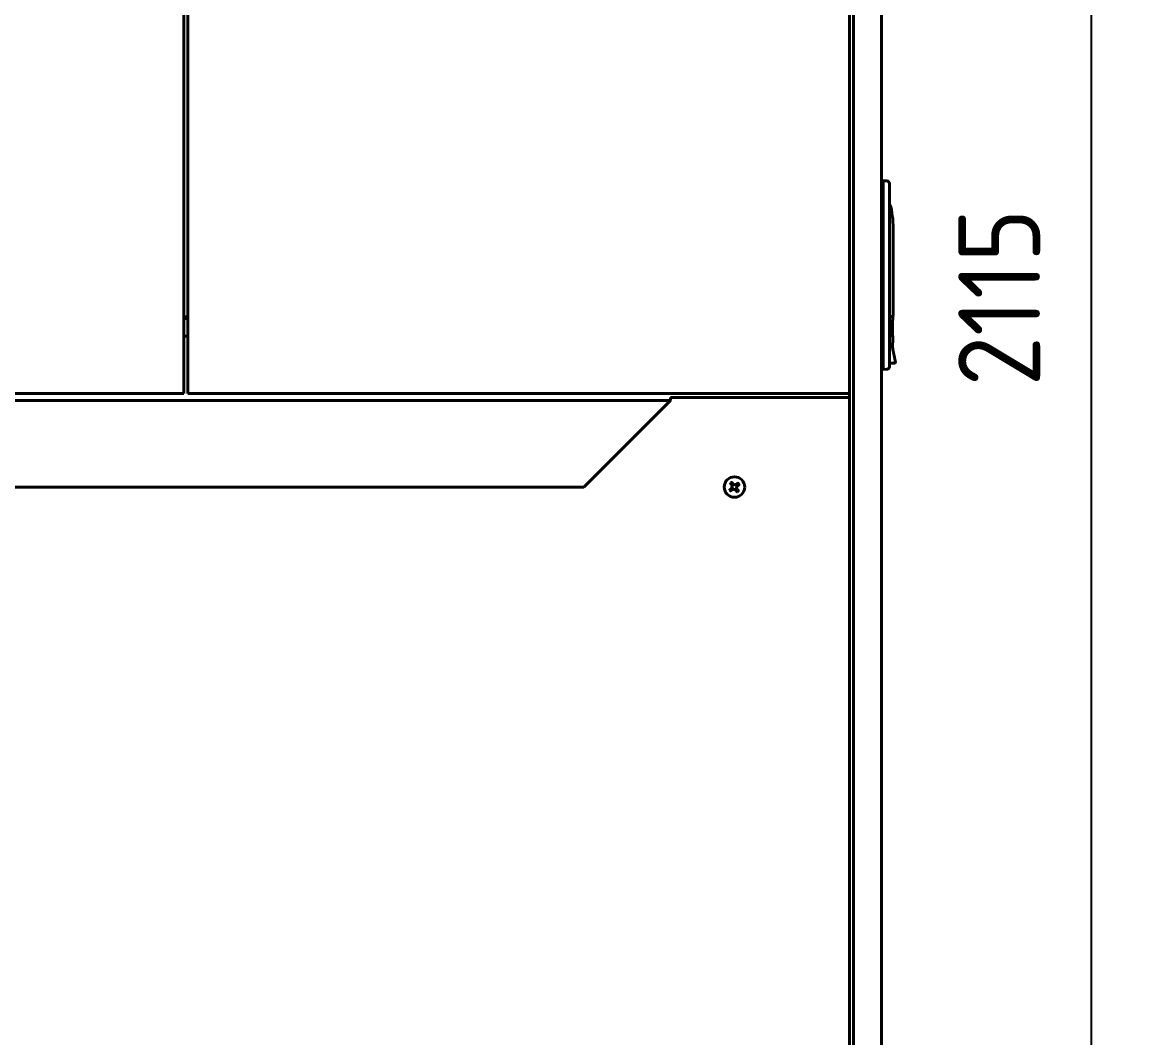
# Model space of a CAD drawing. Header units: millimetres. Extents: x 4969 to 37601, y -771 to 6478.
# Drawn here: x 19733 to 20608, y 2146 to 2939 of the extents above; entities that cross this region are included whole.
import ezdxf

# ---------------------------------------------------------------- set-up
doc = ezdxf.new("R2010")
doc.units = ezdxf.units.MM
doc.header["$LTSCALE"] = 7
doc.header["$MEASUREMENT"] = 0
doc.layers.get('0').update_dxf_attribs({"linetype": 'CONTINUOUS'})
doc.layers.get('Defpoints').update_dxf_attribs({"linetype": 'CONTINUOUS'})
doc.layers.add('가시적인 것(ISO)', color=3, linetype='CONTINUOUS', lineweight=40)
doc.styles.get("Standard").update_dxf_attribs({"font": 'ISOCP'})
doc.dimstyles.new('PS-20', dxfattribs={"dimscale": 20, "dimtxt": 3.2, "dimasz": 2.5, "dimexe": 2, "dimexo": 2.5, "dimgap": 2, "dimtad": 1, "dimtoh": 1, "dimrnd": 0.05, "dimzin": 12, "dimdsep": 46, "dimtxsty": 'Standard', "dimcen": 0, "dimclrt": 2, "dimazin": 3, "dimtfac": 1, "dimtofl": 0, "dimtmove": 0, "dimatfit": 3, "dimfxl": 0, "dimtolj": 1, "dimtzin": 0, "dimarcsym": 0})

# ---------------------------------------------------------------- blocks, each defined once
blk = doc.blocks.new('*D206')
at = {"color": 0, "lineweight": -2}
for p, q in [((20419.63, 3781.67), (20608.47, 3781.67)), ((20568.47, 1716.67), (20568.47, 3731.67)), ((20427.63, 1666.67), (20608.47, 1666.67))]:
    blk.add_line(p, q, dxfattribs=at)
at = {"color": 0}
for points in [[(20560.13, 3731.67), (20576.8, 3731.67), (20568.47, 3781.67)], [(20560.13, 1716.67), (20576.8, 1716.67), (20568.47, 1666.67)]]:
    blk.add_solid(points, dxfattribs=at)
at = {"layer": 'Defpoints', "color": 0}
for p in [(20369.63, 3781.67), (20568.47, 3781.67), (20377.63, 1666.67)]:
    blk.add_point(p, dxfattribs=at)
at = {"color": 2, "insert": (20496.46, 2724.17), "char_height": 64, "attachment_point": 5, "rotation": 90}
blk.add_mtext('\\A1;2115', dxfattribs=at)

msp = doc.modelspace()

# ---------------------------------------------------------------- linework, layer by layer
at = {"layer": '가시적인 것(ISO)'}
for p, q in [((19859.629, 2649.167), (19859.629, 3716.667)), ((19862.629, 3716.667), (19862.629, 2649.167)), ((20379.629, 2649.167), (20379.629, 3716.667)), ((20382.629, 1766.667), (20382.629, 3716.667)), ((20404.629, 3716.667), (20404.629, 1766.667)), ((20405.629, 2813.517), (20405.629, 2798.667)), ((20405.929, 2813.667), (20405.779, 2813.667)), ((20405.929, 2798.667), (20405.929, 2815.267)), ((20408.646, 2815.243), (20405.929, 2815.267)), ((20410.629, 2798.667), (20410.629, 2813.243)), ((20405.629, 2799.886), (20404.629, 2799.868)), ((20405.629, 2684.667), (20405.629, 2798.667)), ((20405.929, 2798.667), (20405.929, 2684.667)), ((20410.629, 2798.667), (20410.629, 2684.667)), ((20413.729, 2775.867), (20413.729, 2710.667)), ((19859.629, 2709.167), (19862.629, 2709.167)), ((19859.629, 2707.867), (19862.629, 2707.867)), ((20411.264, 2709.167), (20410.629, 2709.167)), ((20410.629, 2709.08), (20411.297, 2709.074)), ((20411.264, 2709.167), (20411.761, 2709.167)), ((20411.761, 2709.167), (20412.229, 2709.167)), ((20413.329, 2708.561), (20413.329, 2708.261)), ((19859.629, 2693.867), (19862.629, 2693.867)), ((20413.329, 2692.073), (20413.329, 2688.915)), ((20404.629, 2683.466), (20405.629, 2683.448)), ((20405.629, 2684.667), (20405.629, 2669.817)), ((20405.929, 2668.067), (20405.929, 2684.667)), ((20410.629, 2670.091), (20410.629, 2684.667)), ((20413.408, 2683.499), (20413.408, 2683.499)), ((20413.408, 2683.499), (20413.437, 2683.358)), ((20405.929, 2669.667), (20405.779, 2669.667)), ((20414.613, 2672.974), (20410.629, 2672.835)), ((20408.646, 2668.091), (20405.929, 2668.067)), ((18979.629, 2649.167), (19859.629, 2649.167)), ((20239.629, 2643.867), (19119.629, 2643.867)), ((19862.629, 2649.167), (20379.629, 2649.167)), ((20239.629, 2643.867), (20171.929, 2576.167)), ((20379.629, 2646.167), (20239.629, 2646.167)), ((20239.629, 2646.167), (20239.629, 2643.867)), ((20379.629, 2646.167), (20379.629, 2649.167)), ((20379.629, 1768.667), (20379.629, 2646.167)), ((20171.929, 2576.167), (19187.329, 2576.167)), ((20286.689, 2573.183), (20285.995, 2574.083)), ((20286.021, 2574.282), (20287.774, 2575.634)), ((20287.971, 2577.155), (20286.62, 2578.908)), ((20286.645, 2579.107), (20287.545, 2579.8)), ((20288.641, 2574.509), (20286.888, 2573.158)), ((20288.082, 2574.096), (20287.232, 2575.198)), ((20287.558, 2577.714), (20288.66, 2578.564)), ((20287.744, 2579.775), (20289.096, 2578.022)), ((20291.514, 2572.559), (20290.162, 2574.312)), ((20291.7, 2574.62), (20290.598, 2573.77)), ((20290.617, 2577.825), (20292.37, 2579.176)), ((20291.176, 2578.238), (20292.026, 2577.136)), ((20291.287, 2575.179), (20292.638, 2573.426)), ((20293.237, 2578.052), (20291.484, 2576.7)), ((20292.613, 2573.227), (20291.713, 2572.533)), ((20292.569, 2579.151), (20293.262, 2578.251))]:
    msp.add_line(p, q, dxfattribs=at)
msp.add_circle((20289.629, 2576.167), 8, dxfattribs=at)
msp.add_circle((20289.629, 2576.167), 8, dxfattribs=at)
for centre, radius, start, end in [((20405.779, 2813.517), 0.15, 90, 180), ((20408.629, 2813.243), 2, 0, 89.5), ((20318.527, 2775.867), 95.202, 0, 11.637031), ((20412.229, 2710.667), 1.5, 270, 0), ((20413.029, 2692.073), 0.3, 7.091297, 7.74024), ((20405.779, 2669.817), 0.15, 180, 270), ((20408.629, 2670.091), 2, 270.5, 0), ((20286.108, 2574.17), 0.142, 127.628657, 217.628657), ((20286.732, 2578.994), 0.142, 127.628657, 217.628657), ((20286.801, 2573.27), 0.142, 217.628657, 307.628657), ((20287.243, 2575.206), 0.0142, 127.628657, 217.628657), ((20287.632, 2579.688), 0.142, 37.628657, 127.628657), ((20287.566, 2577.703), 0.0142, 127.628657, 217.628657), ((20289.629, 2576.167), 1.93, 149.213318, 196.043995), ((20289.629, 2576.167), 1.93, 196.043995, 239.21332), ((20289.629, 2576.167), 1.93, 106.043995, 149.213318), ((20288.093, 2574.104), 0.0142, 217.628657, 307.628657), ((20289.629, 2576.167), 1.93, 239.213318, 286.043995), ((20288.668, 2578.553), 0.0142, 37.628657, 127.628657), ((20289.629, 2576.167), 1.93, 59.213318, 106.043995), ((20289.629, 2576.167), 1.93, 286.043993, 329.213318), ((20290.589, 2573.781), 0.0142, 217.628657, 307.628657), ((20289.629, 2576.167), 1.93, 16.043995, 59.213318), ((20291.165, 2578.23), 0.0142, 37.628657, 127.628657), ((20289.629, 2576.167), 1.93, 329.213318, 16.043995), ((20291.692, 2574.631), 0.0142, 307.628657, 37.628657), ((20292.015, 2577.127), 0.0142, 307.628657, 37.628657), ((20292.456, 2579.064), 0.142, 37.628657, 127.628657), ((20292.526, 2573.339), 0.142, 307.628657, 37.628657), ((20293.15, 2578.164), 0.142, 307.628657, 37.628657), ((20291.626, 2572.646), 0.142, 217.628657, 307.628657)]:
    msp.add_arc(centre, radius, start, end, dxfattribs=at)
for centre, major_axis, ratio, start_param, end_param in [((20412.98, 2684.278), (0.298, 0.035), 0.0040812, 0, 0.0111792), ((20423.364, 2685.501), (1.108, -10.101), 0.9993357, 4.7202947, 4.8054241), ((20423.364, 2685.501), (-1.108, 10.101), 0.9993357, 1.5787037, 1.6638293)]:
    msp.add_ellipse(centre, major_axis=major_axis, ratio=ratio, start_param=start_param, end_param=end_param, dxfattribs=at)
for points, knots in [([(20410.629, 2796.493), (20410.766, 2796.432), (20410.897, 2796.355), (20411.186, 2796.137), (20411.337, 2795.98), (20411.578, 2795.631), (20411.672, 2795.434), (20411.748, 2795.178), (20411.761, 2795.124), (20411.772, 2795.07)], [0.08368968, 0.08368968, 0.08368968, 0.08368968, 0.12849057, 0.12849057, 0.19221922, 0.19221922, 0.25594646, 0.25594646, 0.27242895, 0.27242895, 0.27242895, 0.27242895]), ([(20411.297, 2709.074), (20411.359, 2709.073), (20411.42, 2709.073), (20411.481, 2709.072), (20411.507, 2709.072), (20411.533, 2709.072), (20411.559, 2709.072), (20411.628, 2709.071), (20411.695, 2709.07), (20411.76, 2709.07), (20411.776, 2709.07), (20411.793, 2709.07), (20411.809, 2709.069), (20411.881, 2709.069), (20411.949, 2709.068), (20412.012, 2709.068), (20412.02, 2709.068), (20412.027, 2709.067), (20412.035, 2709.067), (20412.105, 2709.067), (20412.169, 2709.066), (20412.226, 2709.066), (20412.283, 2709.065), (20412.333, 2709.065), (20412.375, 2709.064), (20412.379, 2709.064), (20412.382, 2709.064), (20412.386, 2709.064), (20412.422, 2709.064), (20412.452, 2709.064), (20412.475, 2709.064), (20412.479, 2709.064), (20412.484, 2709.063), (20412.487, 2709.063), (20412.505, 2709.063), (20412.516, 2709.063), (20412.521, 2709.063)], [0, 0, 0, 0, 0.0993052, 0.0993052, 0.0993052, 0.1428571, 0.1428571, 0.1428571, 0.2565126, 0.2565126, 0.2565126, 0.2857143, 0.2857143, 0.2857143, 0.4132418, 0.4132418, 0.4132418, 0.4285714, 0.4285714, 0.4285714, 0.5714286, 0.5714286, 0.5714286, 0.7142857, 0.7142857, 0.7142857, 0.7266616, 0.7266616, 0.7266616, 0.8571429, 0.8571429, 0.8571429, 0.883636, 0.883636, 0.883636, 1, 1, 1, 1]), ([(20412.521, 2709.063), (20412.653, 2709.062), (20412.744, 2709.061), (20412.792, 2709.061), (20412.794, 2709.061), (20412.796, 2709.061), (20412.799, 2709.061), (20412.822, 2709.061), (20412.829, 2709.06), (20412.833, 2709.06)], [0, 0, 0, 0, 0.31768194, 0.31768194, 0.31768194, 0.33333333, 0.33333333, 0.33333333, 0.50000067, 0.50000067, 0.50000067, 0.50000067]), ([(20412.521, 2709.063), (20412.521, 2709.063), (20412.522, 2709.063), (20412.522, 2709.063), (20412.522, 2709.063), (20412.523, 2709.063), (20412.524, 2709.063), (20412.525, 2709.063), (20412.527, 2709.063), (20412.53, 2709.063), (20412.533, 2709.063), (20412.592, 2709.063), (20412.64, 2709.062), (20412.735, 2709.061), (20412.774, 2709.061), (20412.816, 2709.061), (20412.827, 2709.06), (20412.833, 2709.06), (20412.833, 2709.06), (20412.833, 2709.06)], [0, 0, 0, 0, 0.00060261, 0.00060261, 0.00180784, 0.00180784, 0.0042183, 0.0042183, 0.0090392, 0.0090392, 0.02027566, 0.02027566, 0.25999878, 0.25999878, 0.57964213, 0.57964213, 0.79272711, 0.79272711, 0.86375292, 0.86375292, 0.86375292, 0.86375292]), ([(20412.833, 2709.06), (20412.859, 2709.06), (20412.885, 2709.058), (20412.934, 2709.05), (20412.959, 2709.044), (20413.033, 2709.02), (20413.082, 2708.995), (20413.167, 2708.932), (20413.206, 2708.893), (20413.267, 2708.807), (20413.291, 2708.758), (20413.321, 2708.66), (20413.329, 2708.61), (20413.329, 2708.561)], [0, 0, 0, 0, 0.00768066, 0.00768066, 0.015185243, 0.015185243, 0.031117114, 0.031117114, 0.047047527, 0.047047527, 0.06301884, 0.06301884, 0.077799015, 0.077799015, 0.077799015, 0.077799015]), ([(20413.328, 2708.24), (20413.328, 2708.24), (20413.328, 2708.24), (20413.328, 2708.24), (20413.328, 2708.24), (20413.328, 2708.238), (20413.328, 2708.235), (20413.327, 2708.22), (20413.325, 2708.197), (20413.316, 2708.058), (20413.302, 2707.847), (20413.261, 2707.19), (20413.233, 2706.706), (20413.175, 2705.544), (20413.145, 2704.854), (20413.095, 2703.355), (20413.076, 2702.528), (20413.054, 2700.845), (20413.052, 2699.968), (20413.067, 2698.274), (20413.084, 2697.435), (20413.129, 2695.896), (20413.158, 2695.178), (20413.216, 2693.946), (20413.245, 2693.419), (20413.293, 2692.622), (20413.312, 2692.342), (20413.326, 2692.132), (20413.328, 2692.095), (20413.328, 2692.094), (20413.328, 2692.094), (20413.328, 2692.094)], [0.0059727, 0.0059727, 0.0059727, 0.0059727, 0.0062599, 0.0062599, 0.0145494, 0.0145494, 0.0394204, 0.0394204, 0.114104, 0.114104, 0.3401283, 0.3401283, 0.599183, 0.599183, 0.8571297, 0.8571297, 1.1146847, 1.1146847, 1.3713372, 1.3713372, 1.6274508, 1.6274508, 1.8839529, 1.8839529, 2.1413601, 2.1413601, 2.3993318, 2.3993318, 2.5270512, 2.5270512, 2.5278791, 2.5278791, 2.5278791, 2.5278791]), ([(20413.329, 2708.261), (20413.329, 2708.257), (20413.329, 2708.253), (20413.329, 2708.248), (20413.329, 2708.247), (20413.328, 2708.245), (20413.328, 2708.244), (20413.328, 2708.243), (20413.328, 2708.243), (20413.328, 2708.242), (20413.328, 2708.242), (20413.328, 2708.242), (20413.328, 2708.242), (20413.328, 2708.241), (20413.328, 2708.241), (20413.328, 2708.241), (20413.328, 2708.241), (20413.328, 2708.241), (20413.328, 2708.241), (20413.328, 2708.24), (20413.328, 2708.24), (20413.328, 2708.24), (20413.328, 2708.24), (20413.328, 2708.24), (20413.328, 2708.239), (20413.328, 2708.235), (20413.327, 2708.228), (20413.325, 2708.19), (20413.321, 2708.133), (20413.312, 2707.994), (20413.307, 2707.927), (20413.302, 2707.849)], [0, 0, 0, 0, 0.00112243, 0.00112243, 0.00154342, 0.00154342, 0.00170144, 0.00170144, 0.0018143, 0.0018143, 0.00187073, 0.00187073, 0.00192728, 0.00192728, 0.00204152, 0.00204152, 0.00249696, 0.00249696, 0.00297949, 0.00297949, 0.00442689, 0.00442689, 0.00876895, 0.00876895, 0.02179552, 0.02179552, 0.06088535, 0.06088535, 0.17843174, 0.17843174, 0.25421406, 0.25421406, 0.25421406, 0.25421406]), ([(20413.089, 2697.345), (20413.101, 2696.807), (20413.117, 2696.29), (20413.161, 2695.09), (20413.192, 2694.437), (20413.248, 2693.358), (20413.275, 2692.92), (20413.313, 2692.313), (20413.325, 2692.136), (20413.328, 2692.096), (20413.328, 2692.094), (20413.328, 2692.093), (20413.328, 2692.094), (20413.328, 2692.093), (20413.328, 2692.093), (20413.328, 2692.093), (20413.328, 2692.093), (20413.328, 2692.092), (20413.328, 2692.092), (20413.328, 2692.092), (20413.328, 2692.091), (20413.328, 2692.089), (20413.329, 2692.088), (20413.329, 2692.085), (20413.329, 2692.083), (20413.329, 2692.079), (20413.329, 2692.076), (20413.329, 2692.073)], [1.55410943, 1.55410943, 1.55410943, 1.55410943, 1.72530354, 1.72530354, 1.98213683, 1.98213683, 2.23983564, 2.23983564, 2.49785484, 2.49785484, 2.52967551, 2.52967551, 2.5311671, 2.5311671, 2.5312961, 2.5312961, 2.53140988, 2.53140988, 2.53146661, 2.53146661, 2.53158141, 2.53158141, 2.53203573, 2.53203573, 2.53254077, 2.53254077, 2.53334298, 2.53334298, 2.53334298, 2.53334298]), ([(20413.056, 2688.618), (20413.056, 2688.617), (20413.056, 2688.617), (20413.056, 2688.616), (20413.055, 2688.61), (20413.051, 2688.59), (20413.048, 2688.571), (20413.041, 2688.513), (20413.037, 2688.468), (20413.026, 2688.346), (20413.021, 2688.262), (20413.01, 2688.055), (20413.005, 2687.926), (20412.997, 2687.65), (20412.994, 2687.501), (20412.992, 2687.35)], [0.02903481, 0.02903481, 0.02903481, 0.02903481, 0.03080986, 0.03080986, 0.0404091, 0.0404091, 0.05616435, 0.05616435, 0.08082487, 0.08082487, 0.11473216, 0.11473216, 0.15839597, 0.15839597, 0.20408351, 0.20408351, 0.20408351, 0.20408351]), ([(20413.046, 2688.55), (20413.046, 2688.55), (20413.046, 2688.549), (20413.041, 2688.513), (20413.037, 2688.468), (20413.026, 2688.346), (20413.021, 2688.262), (20413.01, 2688.056), (20413.005, 2687.926), (20412.997, 2687.65), (20412.994, 2687.501), (20412.992, 2687.35)], [0.05584143, 0.05584143, 0.05584143, 0.05584143, 0.05615912, 0.05615912, 0.08082306, 0.08082306, 0.11472267, 0.11472267, 0.15838504, 0.15838504, 0.20408683, 0.20408683, 0.20408683, 0.20408683]), ([(20413.211, 2688.677), (20413.208, 2688.674), (20413.202, 2688.67), (20413.183, 2688.656), (20413.183, 2688.656), (20413.183, 2688.655), (20413.183, 2688.655), (20413.156, 2688.635), (20413.11, 2688.6), (20413.046, 2688.55)], [0.50000003, 0.50000003, 0.50000003, 0.50000003, 0.66666667, 0.66666667, 0.66666667, 0.66857922, 0.66857922, 0.66857922, 0.90732824, 0.90732824, 0.90732824, 0.90732824]), ([(20413.211, 2688.677), (20413.209, 2688.675), (20413.209, 2688.675), (20413.193, 2688.663), (20413.165, 2688.642), (20413.099, 2688.591), (20413.074, 2688.572), (20413.046, 2688.55)], [0, 0, 0, 0, 0.12208367, 0.12208367, 0.46595738, 0.46595738, 0.62984502, 0.62984502, 0.62984502, 0.62984502]), ([(20413.329, 2688.915), (20413.329, 2688.883), (20413.324, 2688.85), (20413.303, 2688.789), (20413.288, 2688.76), (20413.261, 2688.724), (20413.252, 2688.714), (20413.233, 2688.694), (20413.222, 2688.685), (20413.211, 2688.677)], [0, 0, 0, 0, 0.009692692, 0.009692692, 0.019246995, 0.019246995, 0.023304407, 0.023304407, 0.027438513, 0.027438513, 0.027438513, 0.027438513]), ([(20413.437, 2683.358), (20413.466, 2683.212), (20413.496, 2683.067), (20413.526, 2682.922), (20413.556, 2682.777), (20413.586, 2682.632), (20413.615, 2682.487), (20413.645, 2682.342), (20413.675, 2682.197), (20413.704, 2682.053), (20413.734, 2681.909), (20413.763, 2681.765), (20413.793, 2681.622), (20413.822, 2681.479), (20413.851, 2681.336), (20413.88, 2681.194), (20413.909, 2681.052), (20413.938, 2680.911), (20413.967, 2680.771), (20413.996, 2680.631), (20414.024, 2680.491), (20414.053, 2680.353), (20414.081, 2680.215), (20414.109, 2680.078), (20414.137, 2679.942), (20414.165, 2679.806), (20414.193, 2679.671), (20414.22, 2679.538), (20414.247, 2679.404), (20414.274, 2679.272), (20414.301, 2679.142), (20414.328, 2679.011), (20414.354, 2678.882), (20414.38, 2678.755), (20414.407, 2678.628), (20414.432, 2678.502), (20414.458, 2678.379), (20414.483, 2678.255), (20414.508, 2678.133), (20414.533, 2678.013), (20414.557, 2677.893), (20414.581, 2677.775), (20414.605, 2677.659), (20414.629, 2677.543), (20414.652, 2677.429), (20414.675, 2677.317), (20414.698, 2677.206), (20414.721, 2677.096), (20414.743, 2676.989), (20414.765, 2676.882), (20414.786, 2676.777), (20414.807, 2676.674), (20414.828, 2676.572), (20414.849, 2676.472), (20414.869, 2676.374), (20414.889, 2676.277), (20414.908, 2676.182), (20414.927, 2676.089), (20414.946, 2675.997), (20414.964, 2675.907), (20414.982, 2675.82), (20415, 2675.733), (20415.017, 2675.649), (20415.034, 2675.567), (20415.051, 2675.486), (20415.067, 2675.407), (20415.083, 2675.331), (20415.098, 2675.255), (20415.113, 2675.182), (20415.128, 2675.112), (20415.142, 2675.042), (20415.156, 2674.975), (20415.169, 2674.911), (20415.182, 2674.847), (20415.194, 2674.786), (20415.206, 2674.728), (20415.218, 2674.669), (20415.23, 2674.614), (20415.24, 2674.563), (20415.251, 2674.511), (20415.261, 2674.462), (20415.27, 2674.416), (20415.28, 2674.371), (20415.288, 2674.328), (20415.296, 2674.289), (20415.304, 2674.25), (20415.312, 2674.214), (20415.318, 2674.181), (20415.325, 2674.148), (20415.331, 2674.119), (20415.337, 2674.092), (20415.342, 2674.066), (20415.347, 2674.043), (20415.351, 2674.023), (20415.355, 2674.003), (20415.358, 2673.987), (20415.361, 2673.974), (20415.364, 2673.96), (20415.366, 2673.95), (20415.367, 2673.944), (20415.368, 2673.937), (20415.369, 2673.935), (20415.369, 2673.934)], [0, 0, 0, 0, 0.01470588, 0.01470588, 0.01470588, 0.02941176, 0.02941176, 0.02941176, 0.04411765, 0.04411765, 0.04411765, 0.05882353, 0.05882353, 0.05882353, 0.07352941, 0.07352941, 0.07352941, 0.08823529, 0.08823529, 0.08823529, 0.10294118, 0.10294118, 0.10294118, 0.11764706, 0.11764706, 0.11764706, 0.13235294, 0.13235294, 0.13235294, 0.14705882, 0.14705882, 0.14705882, 0.16176471, 0.16176471, 0.16176471, 0.17647059, 0.17647059, 0.17647059, 0.19117647, 0.19117647, 0.19117647, 0.20588235, 0.20588235, 0.20588235, 0.22058824, 0.22058824, 0.22058824, 0.23529412, 0.23529412, 0.23529412, 0.25, 0.25, 0.25, 0.26470588, 0.26470588, 0.26470588, 0.27941176, 0.27941176, 0.27941176, 0.29411765, 0.29411765, 0.29411765, 0.30882353, 0.30882353, 0.30882353, 0.32352941, 0.32352941, 0.32352941, 0.33823529, 0.33823529, 0.33823529, 0.35294118, 0.35294118, 0.35294118, 0.36764706, 0.36764706, 0.36764706, 0.38235294, 0.38235294, 0.38235294, 0.39705882, 0.39705882, 0.39705882, 0.41176471, 0.41176471, 0.41176471, 0.42647059, 0.42647059, 0.42647059, 0.44117647, 0.44117647, 0.44117647, 0.45588235, 0.45588235, 0.45588235, 0.47058824, 0.47058824, 0.47058824, 0.48529412, 0.48529412, 0.48529412, 0.49999997, 0.49999997, 0.49999997, 0.49999997]), ([(20415.369, 2673.934), (20415.378, 2673.893), (20415.383, 2673.851), (20415.386, 2673.768), (20415.385, 2673.726), (20415.375, 2673.634), (20415.364, 2673.582), (20415.332, 2673.482), (20415.312, 2673.433), (20415.261, 2673.342), (20415.231, 2673.298), (20415.164, 2673.218), (20415.126, 2673.181), (20415.044, 2673.116), (20415, 2673.087), (20414.907, 2673.039), (20414.858, 2673.019), (20414.745, 2672.986), (20414.679, 2672.976), (20414.613, 2672.974)], [0, 0, 0, 0, 0.01262186, 0.01262186, 0.02493896, 0.02493896, 0.04063973, 0.04063973, 0.05634051, 0.05634051, 0.07204129, 0.07204129, 0.08774207, 0.08774207, 0.10344285, 0.10344285, 0.11914362, 0.11914362, 0.13882433, 0.13882433, 0.13882433, 0.13882433])]:
    msp.add_open_spline(points, degree=3, knots=knots, dxfattribs=at)
for points in [[(20413.056, 2699.894), (20413.057, 2699.463), (20413.06, 2699.033), (20413.065, 2698.611)], [(20413.078, 2702.475), (20413.07, 2702.061), (20413.063, 2701.635), (20413.06, 2701.207)], [(20412.992, 2687.35), (20412.991, 2687.256), (20412.992, 2687.161), (20412.995, 2687.066)], [(20412.995, 2687.066), (20412.999, 2686.898), (20413.008, 2686.729), (20413.022, 2686.562)], [(20413.022, 2686.562), (20413.032, 2686.43), (20413.045, 2686.299), (20413.06, 2686.168)], [(20413.06, 2686.168), (20413.133, 2685.55), (20413.206, 2684.931), (20413.278, 2684.313)]]:
    msp.add_open_spline(points, degree=3, dxfattribs=at)

# ---------------------------------------------------------------- dimensions: what is measured, and where the dimension line sits
dim = msp.add_linear_dim(base=(20568.467, 3781.667), p1=(20377.629, 1666.667), p2=(20369.629, 3781.667), angle=90, dimstyle='PS-20')
dim.commit()
dim.dimension.update_dxf_attribs({"geometry": '*D206', "text_midpoint": (20496.461, 2724.167)})

doc.saveas('drawing.dxf')
